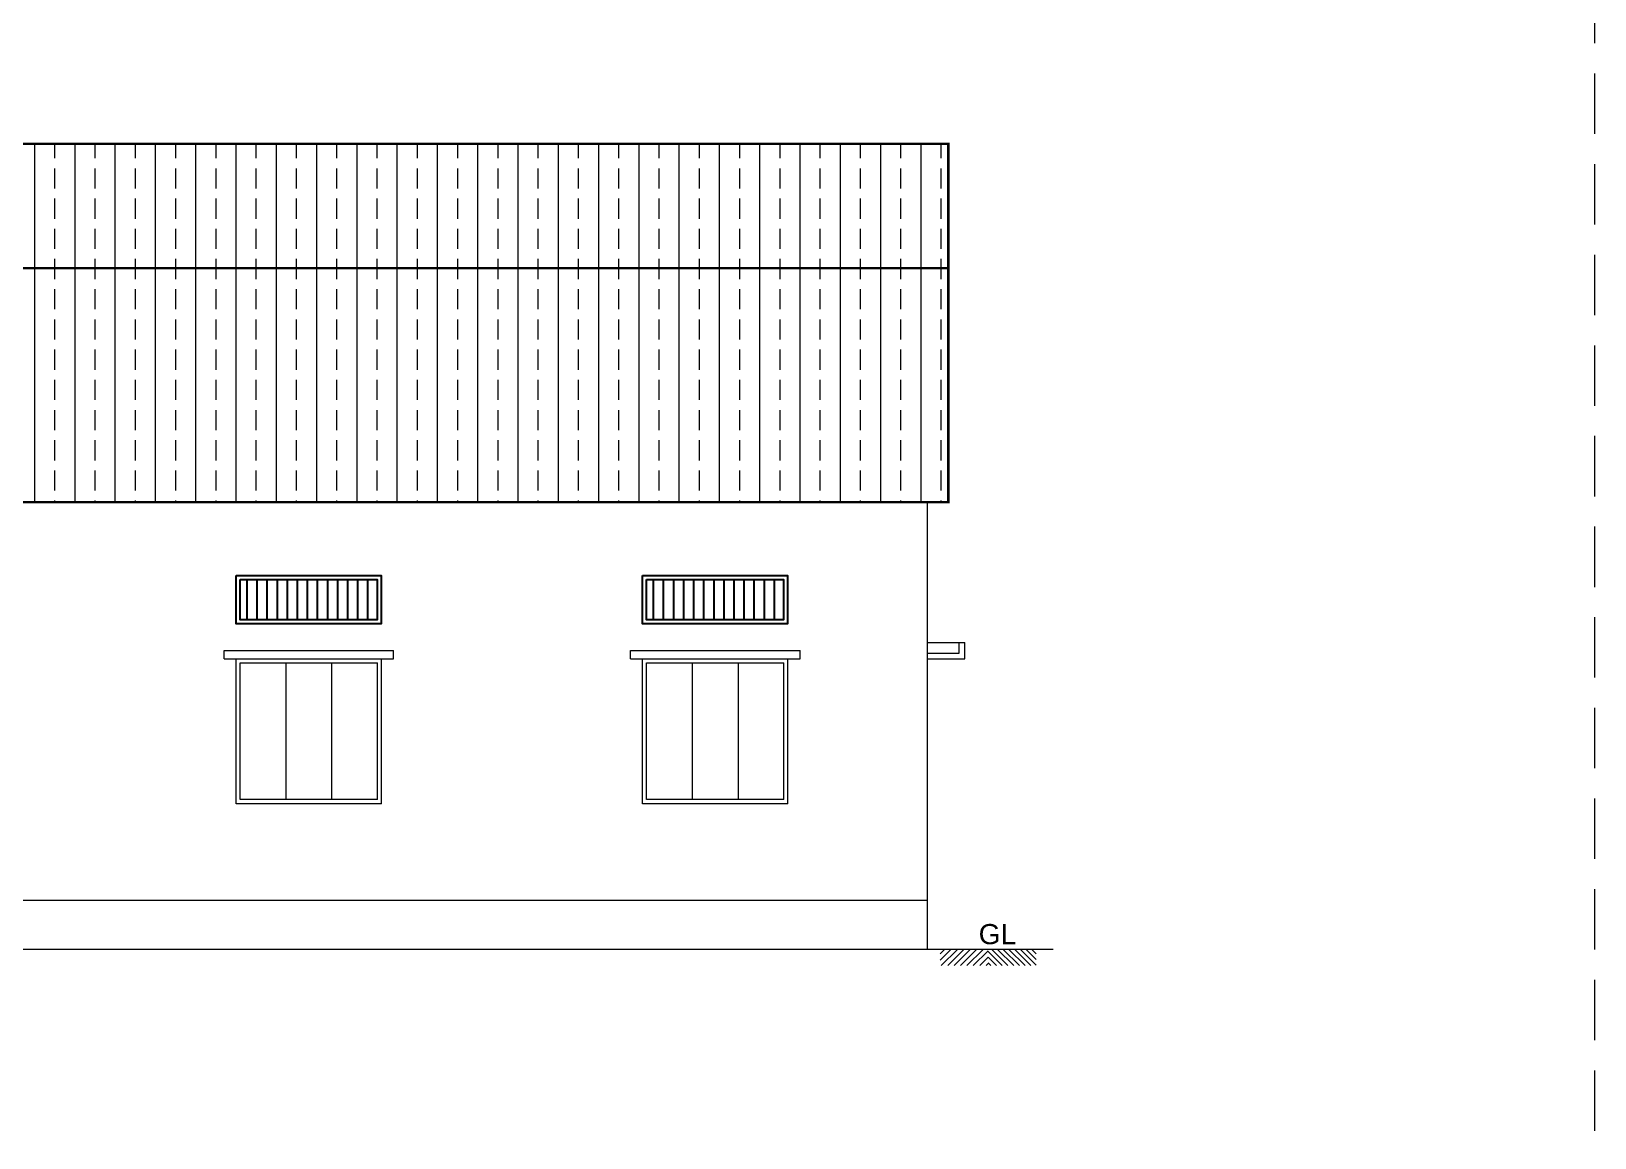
# Model space of a CAD drawing. Header units: metres. Extents: x 1521 to 1862, y -130 to 121.
# Drawn here: x 1546.74 to 1566.14, y -16.29 to -2.55 of the extents above; entities that cross this region are included whole.
import ezdxf

# ---------------------------------------------------------------- set-up
doc = ezdxf.new("R2010")
doc.units = ezdxf.units.M
doc.header["$MEASUREMENT"] = 0
doc.linetypes.add('DASHED2', pattern=[0.375, 0.25, -0.125])
doc.layers.get('DEFPOINTS').update_dxf_attribs({"lineweight": 9})
doc.layers.add('A-WALL', color=250, linetype='Continuous', lineweight=30)
doc.layers.add('WALL', color=251, linetype='Continuous')
doc.layers.add('WIN', color=252, linetype='Continuous')
doc.styles.add('2', font='arial.ttf', dxfattribs={"height": 0.23})
doc.dimstyles.new('100', dxfattribs={"dimtxt": 0.23, "dimasz": 0.15, "dimexe": 3, "dimexo": 0, "dimgap": 0.05, "dimtad": 0, "dimzin": 1, "dimdsep": 46, "dimtxsty": '2', "dimblk1": 'ARCHTICK', "dimblk2": 'ARCHTICK', "dimsah": 1, "dimcen": 0.1, "dimse1": 1, "dimse2": 1, "dimclrd": 251, "dimclre": 256, "dimclrt": 256, "dimadec": 0, "dimazin": 1, "dimtfac": 1, "dimtmove": 2, "dimatfit": 0, "dimfxl": 0, "dimtolj": 2, "dimtzin": 0, "dimarcsym": 0})

# ---------------------------------------------------------------- blocks, each defined once
blk = doc.blocks.new('_ARCHTICK')
at = {"color": 0, "linetype": 'ByBlock', "const_width": 0.15}
blk.add_lwpolyline([(-0.5, -0.5), (0.5, 0.5)], dxfattribs=at)
blk = doc.blocks.new('*D353')
at = {"layer": 'DEFPOINTS', "color": 0}
for p in [(1555.104, -6.412), (1555.104, -34.959), (1557.632, -34.959)]:
    blk.add_point(p, dxfattribs=at)
at = {"layer": 'WIN', "color": 251, "lineweight": -2}
for p, q in [((1555.104, -34.959), (1556.017, -34.959)), ((1557.632, -34.959), (1556.719, -34.959))]:
    blk.add_line(p, q, dxfattribs=at)
at = {"layer": 'WIN', "color": 251, "lineweight": -2, "xscale": 0.15, "yscale": 0.15, "zscale": 0.15, "rotation": 180}
blk.add_blockref('_ARCHTICK', (1555.104, -34.959), dxfattribs=at)
at = {"layer": 'WIN', "color": 251, "lineweight": -2, "xscale": 0.15, "yscale": 0.15, "zscale": 0.15}
blk.add_blockref('_ARCHTICK', (1557.632, -34.959), dxfattribs=at)
at = {"layer": 'WIN', "insert": (1556.368, -34.959), "char_height": 0.23, "attachment_point": 5, "style": '2'}
blk.add_mtext('\\A2;2.53', dxfattribs=at)

msp = doc.modelspace()

# ---------------------------------------------------------------- hatches: boundary and pattern name
at = {"layer": 'A-WALL', "lineweight": 5, "ltscale": 5}
h = msp.add_hatch(dxfattribs=at)
h.set_pattern_fill('ANSI33', color=256, scale=2, angle=45)
h.set_pattern_definition([(90, (-13323.72003, 37179.4972), (-0.5, 1e-16), []), (90, (-13323.47003, 37179.7472), (-0.5, 1e-16), [0.25, -0.125])])
h.paths.add_polyline_path([(1558.11946, -5.49145), (1527.10514, -5.49145), (1527.10514, -8.39693), (1558.11946, -8.39693)])
h.paths.add_polyline_path([(1558.11946, -3.94881), (1527.10514, -3.94881), (1527.10514, -5.49145), (1558.11946, -5.49145)])
h = msp.add_hatch(dxfattribs=at)
h.set_pattern_fill('ANSI31', color=256, scale=0.45, angle=90, style=0)
h.set_pattern_definition([(45, (3735.15009, 21591.824723), (0.03977475644, -0.03977475644), [])])
h.paths.add_polyline_path([(1558.0181, -13.94871), (1558.61412, -13.94871), (1558.61412, -14.14871), (1558.0181, -14.14871)])
h = msp.add_hatch(dxfattribs=at)
h.set_pattern_fill('ANSI31', color=256, scale=0.4, style=0)
h.set_pattern_definition([(135, (3735.15009, 21591.824723), (0.03535533906, 0.03535533906), [])])
h.paths.add_polyline_path([(1558.61412, -13.94871), (1559.21015, -13.94871), (1559.21015, -14.14871), (1558.61412, -14.14871)])
at = {"layer": 'WALL'}
h = msp.add_hatch(dxfattribs=at)
h.set_pattern_fill('ANSI31', color=256, angle=45)
h.set_pattern_definition([(90, (-586.70902, 2031.97109), (-0.125, 0), [])])
h.paths.add_polyline_path([(1549.3298, -9.35542), (1549.3298, -9.85542), (1551.0298, -9.85542), (1551.0298, -9.35542)])
h = msp.add_hatch(dxfattribs=at)
h.set_pattern_fill('ANSI31', color=256, angle=45)
h.set_pattern_definition([(90, (-581.66402, 2031.97109), (-0.125, 0), [])])
h.paths.add_polyline_path([(1554.3748, -9.35542), (1554.3748, -9.85542), (1556.0748, -9.85542), (1556.0748, -9.35542)])

# ---------------------------------------------------------------- linework, layer by layer
at = {"layer": 'A-WALL', "linetype": 'DASHED2', "lineweight": 5, "ltscale": 3}
msp.add_line((1566.1421, -71.32477), (1566.1421, 11.4595), dxfattribs=at)
at = {"layer": 'A-WALL', "lineweight": 5, "ltscale": 5}
for p, q in [((1557.8623, -13.94871), (1557.8623, -8.39693)), ((1549.1298, -10.23909), (1551.2338, -10.23909)), ((1549.1298, -10.33909), (1549.1298, -10.23909)), ((1551.2338, -10.33909), (1551.2338, -10.23909)), ((1554.1748, -10.23909), (1556.2788, -10.23909)), ((1554.1748, -10.33909), (1554.1748, -10.23909)), ((1556.2788, -10.33909), (1556.2788, -10.23909)), ((1557.8623, -10.13909), (1558.3223, -10.13909)), ((1557.8623, -10.26909), (1558.2523, -10.26909)), ((1558.2523, -10.26909), (1558.2523, -10.13909)), ((1558.3223, -10.33909), (1558.3223, -10.13909)), ((1549.1298, -10.33909), (1551.2338, -10.33909)), ((1549.2798, -12.13909), (1549.2798, -10.33909)), ((1549.2798, -10.33909), (1551.0838, -10.33909)), ((1549.3298, -12.08909), (1549.3298, -10.38909)), ((1549.3298, -10.38909), (1551.0338, -10.38909)), ((1549.8968, -10.38909), (1549.8968, -12.08909)), ((1550.4638, -10.38909), (1550.4638, -12.08909)), ((1551.0338, -12.08909), (1551.0338, -10.38909)), ((1551.0838, -12.13909), (1551.0838, -10.33909)), ((1554.1748, -10.33909), (1556.2788, -10.33909)), ((1554.3248, -12.13909), (1554.3248, -10.33909)), ((1554.3248, -10.33909), (1556.1288, -10.33909)), ((1554.3748, -12.08909), (1554.3748, -10.38909)), ((1554.3748, -10.38909), (1556.0788, -10.38909)), ((1554.9418, -10.38909), (1554.9418, -12.08909)), ((1555.5088, -10.38909), (1555.5088, -12.08909)), ((1556.0788, -12.08909), (1556.0788, -10.38909)), ((1556.1288, -12.13909), (1556.1288, -10.33909)), ((1557.8623, -10.33909), (1558.3223, -10.33909)), ((1551.0838, -12.13909), (1549.2798, -12.13909)), ((1551.0338, -12.08909), (1549.3298, -12.08909)), ((1556.1288, -12.13909), (1554.3248, -12.13909)), ((1556.0788, -12.08909), (1554.3748, -12.08909)), ((1557.8623, -13.33909), (1527.3623, -13.33909)), ((1559.42013, -13.94871), (1526.02251, -13.94871))]:
    msp.add_line(p, q, dxfattribs=at)
at = {"layer": 'A-WALL', "lineweight": 5, "ltscale": 5, "const_width": 0.03}
for points in [[(1527.10514, -8.39693), (1558.11946, -8.39693), (1558.11946, -3.94881), (1527.10514, -3.94881)], [(1558.11946, -5.49145), (1527.10514, -5.49145)]]:
    msp.add_lwpolyline(points, dxfattribs=at)
at = {"layer": 'WALL'}
for points in [[(1549.2798, -9.30542), (1551.0798, -9.30542), (1551.0798, -9.90542), (1549.2798, -9.90542)], [(1554.3248, -9.30542), (1556.1248, -9.30542), (1556.1248, -9.90542), (1554.3248, -9.90542)], [(1549.3298, -9.35542), (1551.0298, -9.35542), (1551.0298, -9.85542), (1549.3298, -9.85542)], [(1549.3298, -9.35542), (1551.0298, -9.35542), (1551.0298, -9.85542), (1549.3298, -9.85542)], [(1554.3748, -9.35542), (1556.0748, -9.35542), (1556.0748, -9.85542), (1554.3748, -9.85542)], [(1554.3748, -9.35542), (1556.0748, -9.35542), (1556.0748, -9.85542), (1554.3748, -9.85542)]]:
    msp.add_lwpolyline(points, close=True, dxfattribs=at)

# ---------------------------------------------------------------- texts
at = {"layer": 'A-WALL', "lineweight": 5, "ltscale": 5, "insert": (1558.49596, -13.63344), "char_height": 0.25, "width": 0.0171405, "attachment_point": 1, "style": '2'}
msp.add_mtext('GL', dxfattribs=at)

# ---------------------------------------------------------------- dimensions: what is measured, and where the dimension line sits
at = {"layer": 'WIN', "color": 254}
dim = msp.add_linear_dim(base=(1555.1039, -34.95916), p1=(1557.6323, -34.95916), p2=(1555.1039, -6.41188), angle=180, dimstyle='100', dxfattribs=at)
dim.commit()
dim.dimension.update_dxf_attribs({"geometry": '*D353', "text_midpoint": (1556.3681, -34.95916)})

doc.saveas('drawing.dxf')
